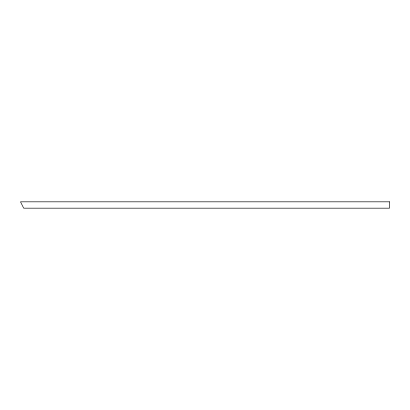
<?xml version="1.0" encoding="UTF-8"?>
<svg xmlns="http://www.w3.org/2000/svg" width="410" height="410" viewBox="0 0 410 410"><rect width="100%" height="100%" fill="white"/><g stroke="black" fill="none" stroke-linecap="round" stroke-linejoin="round"><path stroke-width="0.61" d="M389.5 201.822L20.5 201.822L23.688 208.177L389.5 208.177L389.5 201.822"/></g></svg>
